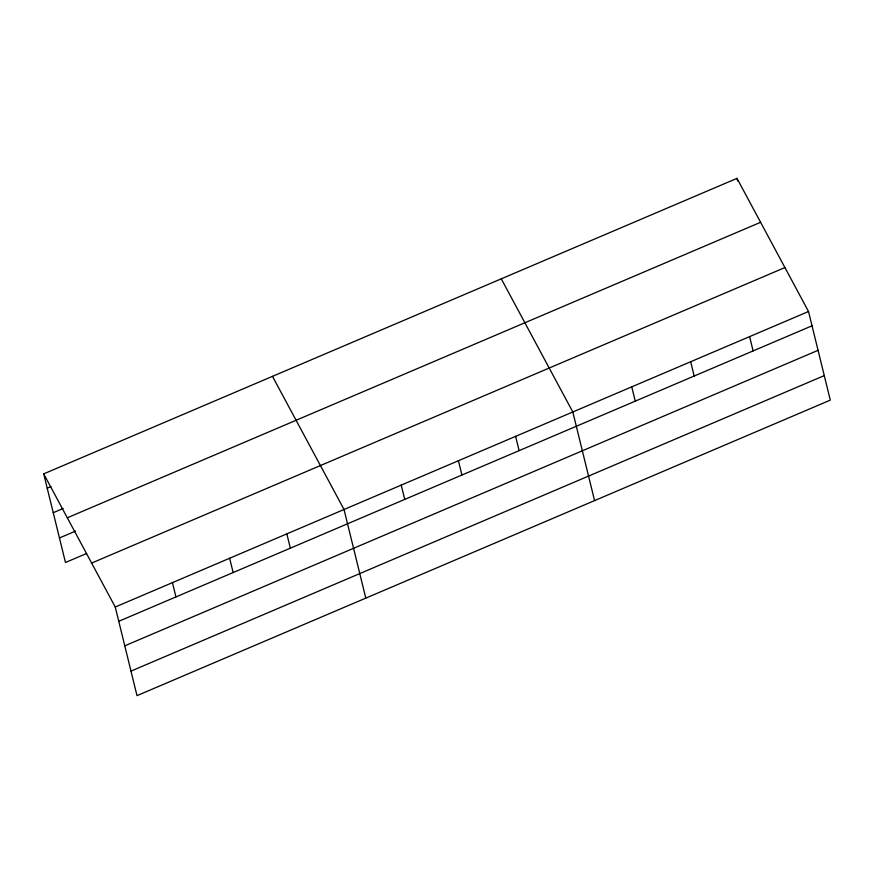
<?xml version="1.0" encoding="UTF-8"?>
<svg xmlns="http://www.w3.org/2000/svg" width="874" height="874" viewBox="0 0 874 874"><rect width="100%" height="100%" fill="white"/><g stroke="black" fill="none" stroke-linecap="round" stroke-linejoin="round"><path stroke-width="1.31" d="M43.7 473.872L736.99 178.362L808.526 311.505L830.3 400.128L137.01 695.638L115.248 607.015L43.7 473.872L65.474 562.495L86.602 553.493M47.207 488.162L50.943 486.578M53.238 512.699L63.179 508.46M67.309 517.801L760.599 222.291M59.443 537.969L75.612 531.075M91.639 563.074L784.918 267.564M115.248 607.015L808.526 311.505M118.755 621.305L812.044 325.794M124.774 645.831L818.064 350.321M130.991 671.112L824.269 375.602M501.272 278.828L572.809 411.971L594.582 500.605M272.48 376.355L344.028 509.487L365.802 598.122M736.99 178.362L737.623 180.962M749.597 336.621L753.115 350.911M690.668 361.738L694.185 376.028M631.738 386.854L635.256 401.155M515.616 436.355L519.123 450.645M458.424 460.729L461.931 475.03M401.221 485.114L404.738 499.404M286.836 533.872L290.343 548.162M229.633 558.257L233.15 572.546M172.44 582.63L175.947 596.931"/></g></svg>
